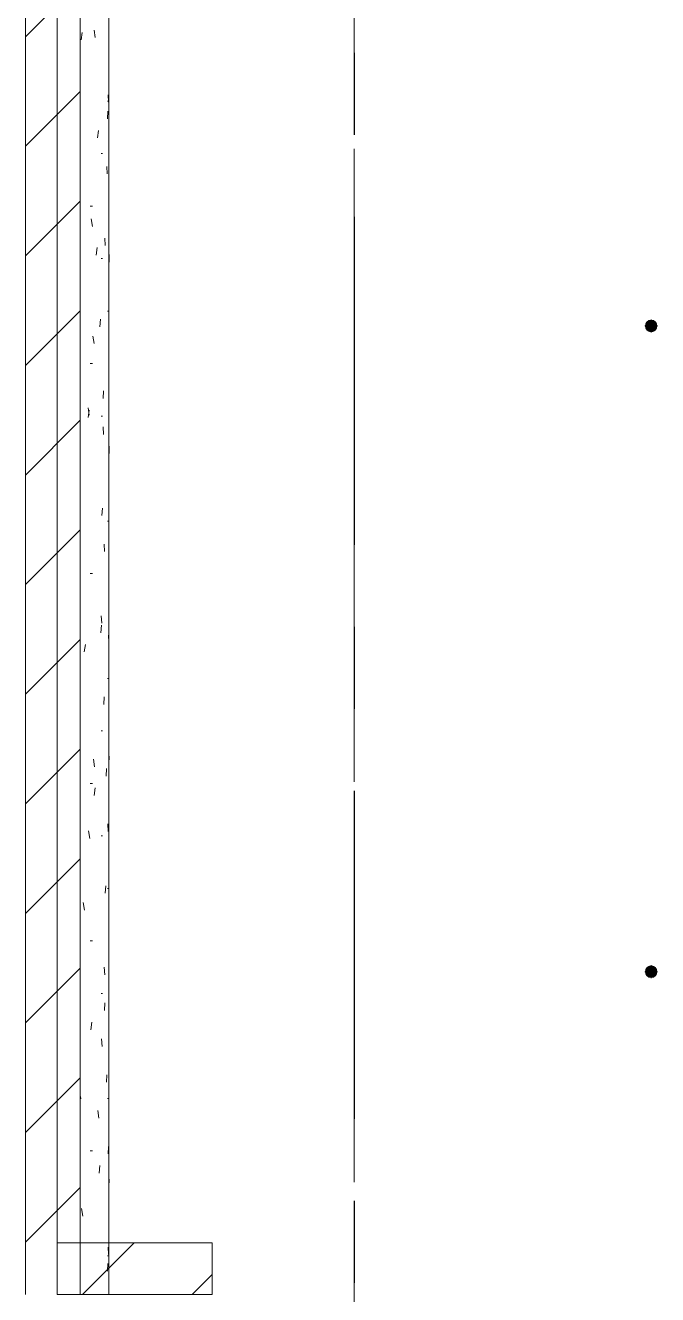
# Model space of a CAD drawing. Header units: millimetres. Extents: x -4000 to 187956, y -58990 to 162485.
# Drawn here: x 59227 to 61675, y 101450 to 106364 of the extents above; entities that cross this region are included whole.
import ezdxf

# ---------------------------------------------------------------- set-up
doc = ezdxf.new("R2010")
doc.units = ezdxf.units.MM
for name, pattern in [('Dash 1_16_', [317.5, 158.75, -158.75]), ('Grid Line', [2222.5, 1270, -317.5, 317.5, -317.5]), ('Grid Line 12_5mm', [2150, 1250, -300, 300, -300])]:
    doc.linetypes.add(name, pattern=pattern)
for name, color, linetype, lineweight in [('A-WALL', 113, 'Continuous', 13), ('A-WALL-PATT', 111, 'Continuous', 13), ('F-SPRN', 3, 'Continuous', 9), ('P-PIPE', 3, 'Continuous', 9), ('P-PIPE-CNTR', 3, 'Continuous', 9), ('S-GRID', 1, 'Continuous', 30)]:
    doc.layers.add(name, color=color, linetype=linetype, lineweight=lineweight)
pattern_1 = [(45, (0, 0), (-212.132, 212.132), [])]

# ---------------------------------------------------------------- blocks, each defined once
blk = doc.blocks.new('FP_932-FFS - TANG 1')
at = {"layer": 'A-WALL', "color": 50, "lineweight": 15}
blk.add_line((59549.9, 101650.1), (59549.9, 111250), dxfattribs=at)
at = {"layer": 'A-WALL', "color": 53, "lineweight": 15}
blk.add_line((59549.9, 101450.1), (59549.9, 101650), dxfattribs=at)
at = {"layer": 'A-WALL-PATT', "color": 8, "lineweight": 9}
for p, q in [((59442.1, 106307.3), (59447.2, 106336.3)), ((59493.1, 106345.7), (59496.9, 106316.7)), ((59547.4, 106095.4), (59548.3, 106066.4)), ((59547.2, 106070.4), (59545, 106070.4)), ((59544.7, 106002.5), (59545.9, 106031.5)), ((59506.2, 105928.1), (59509.5, 105957.2)), ((59525.9, 105867.2), (59520.6, 105867.2)), ((59541.9, 105817.8), (59543.3, 105788.8)), ((59486.1, 105664), (59477.7, 105664)), ((59481.9, 105614.6), (59486, 105585.6)), ((59500.6, 105474.6), (59504.1, 105503.6)), ((59533.8, 105540.2), (59535.8, 105511.2)), ((59525.9, 105460.8), (59520.6, 105460.8)), ((59551, 105447.4), (59551.1, 105476.4)), ((59547.2, 105257.6), (59545, 105257.6)), ((59515.2, 105197), (59518.1, 105226)), ((59488.5, 105161.1), (59492.4, 105132)), ((59486.1, 105054.4), (59477.7, 105054.4)), ((59527.3, 104919.4), (59529.7, 104948.5)), ((59469.5, 104845.1), (59473.9, 104874.1)), ((59469.6, 104883.5), (59474.1, 104854.4)), ((59525.9, 104851.2), (59520.6, 104851.2)), ((59527.4, 104809.1), (59529.8, 104780.1)), ((59550.6, 104734.7), (59550.9, 104705.7)), ((59549.8, 104540.3), (59550.3, 104569.3)), ((59523.2, 104465.9), (59525.8, 104494.9)), ((59547.2, 104444.8), (59545, 104444.8)), ((59531.2, 104355.6), (59533.4, 104326.5)), ((59486.1, 104241.6), (59477.7, 104241.6)), ((59520, 104078), (59522.8, 104048.9)), ((59518.7, 104012.3), (59521.5, 104041.4)), ((59549.1, 104003.6), (59549.8, 103974.6)), ((59454.1, 103938), (59459, 103967)), ((59547.2, 103835.2), (59545, 103835.2)), ((59530.2, 103734.8), (59532.4, 103763.8)), ((59525.9, 103632), (59520.6, 103632)), ((59550.1, 103550), (59550.5, 103521)), ((59490.2, 103522.8), (59494, 103493.8)), ((59539.1, 103457.2), (59540.8, 103486.2)), ((59486.1, 103428.8), (59477.7, 103428.8)), ((59493, 103382.8), (59496.7, 103411.8)), ((59471.6, 103245.2), (59476, 103216.2)), ((59546.6, 103272.5), (59547.6, 103243.4)), ((59525.9, 103225.6), (59520.6, 103225.6)), ((59536.1, 103003.6), (59538, 103032.7)), ((59547.2, 103022.4), (59545, 103022.4)), ((59450.6, 102967.7), (59455.5, 102938.6)), ((59486.1, 102819.2), (59477.7, 102819.2)), ((59532.2, 102717.3), (59534.3, 102688.3)), ((59525.9, 102616), (59520.6, 102616)), ((59532.8, 102550.1), (59534.9, 102579.1)), ((59479.9, 102475.7), (59484, 102504.7)), ((59521.2, 102439.7), (59523.9, 102410.7)), ((59541.1, 102272.5), (59542.6, 102301.5)), ((59439.6, 102216.8), (59441.3, 102207.5)), ((59547.2, 102209.6), (59545, 102209.6)), ((59507.8, 102162.2), (59511, 102133.1)), ((59546.9, 101994.9), (59547.9, 102024)), ((59486.1, 102006.4), (59477.7, 102006.4)), ((59512.5, 101920.5), (59515.6, 101949.6)), ((59550.3, 101911.8), (59550.7, 101882.8)), ((59444.5, 101783), (59449.6, 101754))]:
    blk.add_line(p, q, dxfattribs=at)
at = {"layer": 'A-WALL-PATT', "color": 254, "lineweight": 9}
for p, q in [((59547.1, 101634.2), (59548, 101605.2)), ((59547.2, 101600), (59545, 101600)), ((59545.1, 101541.4), (59546.3, 101570.4))]:
    blk.add_line(p, q, dxfattribs=at)
blk = doc.blocks.new('Walls 1 - Walls 1-594429-FFS - TANG 1')
at = {"layer": 'A-WALL-PATT', "lineweight": 9}
h = blk.add_hatch(dxfattribs=at)
h.set_pattern_fill('FP_12', color=250, style=0, pattern_type=2)
h.set_pattern_definition(pattern_1)
h.paths.add_polyline_path([(59226.7, 101450), (59438.5, 101450), (59438.5, 111450), (59226.7, 111450), (59226.7, 103539.2)])
at = {"layer": 'A-WALL', "color": 50, "lineweight": 15}
for p, q in [((59226.7, 111450), (59226.7, 101450)), ((59438.5, 101450), (59438.5, 111450)), ((59549.9, 101650.1), (59549.9, 111250))]:
    blk.add_line(p, q, dxfattribs=at)
at = {"layer": 'A-WALL', "color": 35, "lineweight": 15}
blk.add_line((59349.9, 101650), (59349.9, 111250), dxfattribs=at)
at = {"layer": 'A-WALL', "color": 53, "lineweight": 15}
for p, q in [((59349.9, 101450), (59349.9, 101650)), ((59549.9, 101450.1), (59549.9, 101650))]:
    blk.add_line(p, q, dxfattribs=at)
at = {"layer": 'A-WALL', "color": 50, "lineweight": 15}
blk.add_blockref('FP_932-FFS - TANG 1', (0, 0), dxfattribs=at)
blk = doc.blocks.new('CMF2_NHAXUONG_A_rvt-1-FFS - TANG 1')
at = {"layer": 'A-WALL-PATT', "lineweight": 9}
h = blk.add_hatch(dxfattribs=at)
h.set_pattern_fill('FP_12', color=250, style=0, pattern_type=2)
h.set_pattern_definition(pattern_1)
h.paths.add_polyline_path([(59349.8, 101450), (59949.8, 101450), (59949.8, 101650), (59349.8, 101650)])
h = blk.add_hatch(dxfattribs=at)
h.set_pattern_fill('FP_12', color=250, style=0, pattern_type=2)
h.set_pattern_definition(pattern_1)
h.paths.add_polyline_path([(59950, 101450.1), (59950, 101650.1), (59438.5, 101650.1), (59438.5, 101450.1), (59511.1, 101450.1)])
at = {"layer": 'A-WALL', "color": 53, "lineweight": 15}
for p, q in [((59349.8, 111250), (59349.8, 101650)), ((59549.8, 101650.1), (59549.8, 111250)), ((59349.8, 101650), (59438.5, 101650)), ((59549.9, 101650), (59549.9, 101450.1)), ((59478.4, 101450.1), (59438.5, 101450.1)), ((59531.9, 101450.1), (59478.4, 101450.1)), ((59549.9, 101450.1), (59531.9, 101450.1)), ((59549.9, 101450.1), (59949.8, 101450.1))]:
    blk.add_line(p, q, dxfattribs=at)
at = {"layer": 'A-WALL', "color": 35, "lineweight": 15}
for p, q in [((59349.8, 101650), (59349.8, 111250)), ((59549.8, 111250), (59549.8, 101650.1)), ((59438.5, 101650.1), (59549.9, 101650.1)), ((59950, 101650.1), (59549.9, 101650.1)), ((59950, 101450.1), (59950, 101650.1))]:
    blk.add_line(p, q, dxfattribs=at)
at = {"layer": 'A-WALL', "color": 50, "lineweight": 15}
for p, q in [((59949.8, 101650), (59349.8, 101650)), ((59349.8, 101650), (59349.8, 101450)), ((59950, 101650.1), (59438.5, 101650.1)), ((59438.5, 101650.1), (59438.5, 101450.1)), ((59949.8, 101450), (59949.8, 101650)), ((59950, 101450.1), (59950, 101650.1)), ((59349.8, 101450), (59949.8, 101450)), ((59438.5, 101450.1), (59950, 101450.1))]:
    blk.add_line(p, q, dxfattribs=at)
at = {"layer": 'A-WALL', "color": 71, "lineweight": 15}
for p, q in [((59439.3, 101650), (59478.4, 101650)), ((59479, 101650), (59509.6, 101650)), ((59511.1, 101650), (59531.9, 101650)), ((59532.2, 101650), (59545.4, 101650)), ((59545.5, 101650), (59549.8, 101650))]:
    blk.add_line(p, q, dxfattribs=at)
at = {"layer": 'S-GRID', "linetype": 'Grid Line 12_5mm', "lineweight": 9}
blk.add_line((60500, 161185.2), (60500, -16487.4), dxfattribs=at)
at = {"layer": 'A-WALL', "color": 250, "lineweight": 9}
blk.add_blockref('Walls 1 - Walls 1-594429-FFS - TANG 1', (0, 0), dxfattribs=at)
blk = doc.blocks.new('Sprinkler_Up - DN20-V665-FFS - TANG 1')
at = {"layer": 'F-SPRN', "transparency": 33554534}
for points in [[(-13.5, 0), (-3.9, 0.7), (-1.7, 2.9), (-1.2, 3.5), (-0.6, 4), (0.6, 4), (1.2, 3.5), (1.7, 2.9), (4.6, 0), (22.2, 0), (18, 13.1), (6.9, 21.2), (-6.9, 21.2), (-18, 13.1), (-22.2, 0)], [(0, -21.2), (6.9, -21.2), (18, -13.1), (22.2, 0), (3.9, -0.7), (1.7, -2.9), (1.2, -3.5), (0.6, -4), (-0.6, -4), (-1.2, -3.5), (-1.7, -2.9), (-4.6, 0), (-22.2, 0), (-18, -13.1), (-6.9, -21.2)], [(0, -16.7), (4.3, -16.1), (11.8, -11.8), (16.1, -4.3), (16.1, 4.3), (11.8, 11.8), (8.3, 14.4), (0, 16.7), (-4.3, 16.1), (-11.8, 11.8), (-16.1, 4.3), (-16.1, -4.3), (-11.8, -11.8), (-8.3, -14.4)], [(0, -15.6), (7.8, -13.5), (13.5, -7.8), (15.1, -4), (15.1, 4), (13.5, 7.8), (7.8, 13.5), (0, 15.6), (-7.8, 13.5), (-11, 11), (-15.1, 4), (-15.1, -4), (-11, -11), (-7.8, -13.5)], [(-10.9, -5.5), (-10.9, 5.4), (-14.5, 5.4), (-14.5, -5.5)], [(-7.7, -5.5), (-7.7, 5.4), (-10.9, 5.4), (-10.9, -5.5)], [(0, -5.5), (0, 5.4), (-7.7, 5.4), (-7.7, -5.5)], [(0, 0), (5.7, 0), (2.9, 4.9), (-2.9, 4.9), (-5.7, 0)], [(-2.9, -4.9), (2.9, -4.9), (5.7, 0), (-5.7, 0)], [(0, 0), (4.6, 0), (0, 4.6), (-4.6, 0)], [(0, -4.6), (4.6, 0), (-4.6, 0)], [(0, -2.6), (1.3, 0), (-1.8, 0)], [(-1.3, 0), (1.8, 0), (0, 2.6)], [(7.7, -5.5), (7.7, 5.4), (0, 5.4), (0, -5.5)], [(10.9, -5.5), (10.9, 5.4), (7.7, 5.4), (7.7, -5.5)], [(14.5, -5.5), (14.5, 5.4), (10.9, 5.4), (10.9, -5.5)]]:
    blk.add_hatch(color=1, dxfattribs=at).paths.add_polyline_path(points)
at = {"layer": 'F-SPRN', "color": 1}
for p, q in [((-11.5, 5.4), (-14.5, 5.4)), ((-14.5, 5.4), (-11.3, 5.4)), ((-14.5, 5.4), (-14.5, 3.7)), ((-14.5, 3.3), (-14.5, 0)), ((-11.5, 5.4), (-11.5, 4)), ((-10.9, 1.9), (-10.9, 3.6)), ((-10.8, 5.4), (-8, 5.4)), ((-8.1, 5.4), (-10.8, 5.4)), ((-8.1, 5.4), (-8.1, 2.8)), ((-8.1, 2.5), (-8.1, 0.7)), ((-7.7, 4.8), (-7.7, 2.7)), ((-7.7, 4.8), (-7.7, 2.7)), ((-7.7, 2.1), (-7.7, 0.5)), ((-7.7, 2.1), (-7.7, 0.5)), ((-6.7, 5.4), (-4.7, 5.4)), ((-5.8, 3.8), (-5.8, 2.2)), ((-2.1, 0), (-2.1, 0)), ((-2.1, 0), (-2.1, -0.1)), ((0, 2.1), (-0.1, 2.1)), ((2.1, 0), (2.1, 0.1)), ((2.1, 0), (2.1, 0)), ((4.7, 5.4), (6.5, 5.4)), ((7.7, 5.4), (10.8, 5.4)), ((7.7, 5.2), (7.7, 2.7)), ((7.7, 5.2), (7.7, 2.7)), ((7.7, 2.3), (7.7, 0.5)), ((7.7, 2.3), (7.7, 0.5)), ((10.8, 5.4), (8.1, 5.4)), ((8.1, 5.4), (8.1, 2.8)), ((8.1, 2.5), (8.1, 0.4)), ((10.9, 5.4), (14.5, 5.4)), ((10.9, 3.6), (10.9, 0.2)), ((14.5, 5.4), (11.5, 5.4)), ((11.5, 5.4), (11.5, 4)), ((11.5, 3), (11.5, 0.2)), ((14.5, 5.4), (14.5, -5.5)), ((-14.5, -1.3), (-14.5, -3.7)), ((-11.1, -5.5), (-14.5, -5.5)), ((-14.5, -5.5), (-11.5, -5.5)), ((-10.9, -2.6), (-10.9, -1.3)), ((-10.8, -5.5), (-8.1, -5.5)), ((-7.8, -5.5), (-10.8, -5.5)), ((-8.1, -4.2), (-8.1, -5.5)), ((-7.7, -2.7), (-7.7, -4)), ((-7.7, -2.7), (-7.7, -4)), ((-7, -5.5), (-5.8, -5.5)), ((-4.8, -5.5), (-7, -5.5)), ((-5.8, -2.3), (-5.8, -3.8)), ((-2.1, -0.3), (-2, -0.4)), ((-2, -0.4), (-2, -0.5)), ((-2, -0.5), (-2, -0.6)), ((-2, -0.6), (-2, -0.7)), ((-2, -0.7), (-1.9, -0.7)), ((-1.9, -0.7), (-1.9, -0.8)), ((-1.9, -0.8), (-1.9, -0.9)), ((-1.9, -0.9), (-1.8, -1)), ((-1.8, -1), (-1.8, -1.1)), ((-1.8, -1), (-1.8, -1)), ((-1.8, -1.1), (-1.7, -1.2)), ((-1.7, -1.2), (-1.6, -1.3)), ((-1.7, -1.2), (-1.7, -1.2)), ((-1.6, -1.3), (-1.6, -1.4)), ((-1.6, -1.4), (-1.5, -1.4)), ((-1.5, -1.4), (-1.4, -1.5)), ((-1.4, -1.5), (-1.3, -1.6)), ((-1.4, -1.5), (-1.4, -1.5)), ((-1.3, -1.6), (-1.3, -1.7)), ((-1.3, -1.7), (-1.2, -1.7)), ((-1.2, -1.7), (-1.1, -1.7)), ((-1.1, -1.7), (-1.1, -1.8)), ((-1.1, -1.8), (-1, -1.8)), ((-1, -1.8), (-0.9, -1.9)), ((-0.9, -1.9), (-0.8, -1.9)), ((-0.8, -1.9), (-0.7, -2)), ((-0.8, -1.9), (-0.8, -1.9)), ((-0.7, -2), (-0.6, -2)), ((-0.6, -2), (-0.5, -2)), ((-0.5, -2), (-0.4, -2)), ((-0.4, -2), (-0.3, -2.1)), ((-0.4, -2), (-0.4, -2)), ((-0.3, -2.1), (-0.2, -2.1)), ((-0.2, -2.1), (-0.1, -2.1)), ((-0.1, -2.1), (0, -2.1)), ((0, -2.1), (0.1, -2.1)), ((0.1, -2.1), (0.2, -2.1)), ((0.1, -2.1), (0.1, -2.1)), ((0.2, -2.1), (0.3, -2.1)), ((0.3, -2.1), (0.4, -2)), ((0.4, -2), (0.5, -2)), ((0.5, -2), (0.6, -2)), ((0.6, -2), (0.7, -2)), ((0.6, -2), (0.6, -2)), ((0.7, -2), (0.8, -1.9)), ((0.8, -1.9), (0.9, -1.9)), ((0.9, -1.9), (1, -1.8)), ((0.9, -1.9), (0.9, -1.9)), ((1, -1.8), (1.1, -1.8)), ((1.1, -1.8), (1.2, -1.7)), ((1.2, -1.7), (1.3, -1.6)), ((1.2, -1.7), (1.2, -1.7)), ((1.3, -1.6), (1.4, -1.6)), ((1.4, -1.5), (1.5, -1.5)), ((1.4, -1.6), (1.4, -1.5)), ((1.5, -1.4), (1.6, -1.3)), ((1.5, -1.5), (1.5, -1.4)), ((1.6, -1.3), (1.7, -1.2)), ((1.6, -1.3), (1.6, -1.3)), ((1.7, -1.1), (1.8, -1.1)), ((1.7, -1.2), (1.7, -1.1)), ((1.8, -1), (1.9, -0.9)), ((1.8, -1.1), (1.8, -1)), ((1.9, -0.8), (2, -0.7)), ((1.9, -0.8), (1.9, -0.8)), ((1.9, -0.9), (1.9, -0.8)), ((2, -0.4), (2.1, -0.3)), ((2, -0.5), (2, -0.4)), ((2, -0.5), (2, -0.5)), ((2, -0.6), (2, -0.5)), ((2, -0.7), (2, -0.6)), ((2.1, -0.1), (2.1, 0)), ((2.1, -0.2), (2.1, -0.1)), ((2.1, -0.3), (2.1, -0.2)), ((7, -5.5), (4.8, -5.5)), ((5.8, -2.2), (5.8, -3.8)), ((5.8, -5.5), (7, -5.5)), ((7.7, -0.5), (7.7, -2.3)), ((7.7, -0.5), (7.7, -2.3)), ((7.7, -2.7), (7.7, -5.4)), ((7.7, -2.7), (7.7, -5.4)), ((10.8, -5.5), (7.7, -5.5)), ((8.1, -0.4), (8.1, -2.5)), ((8.1, -2.8), (8.1, -5.5)), ((8.1, -5.5), (10.8, -5.5)), ((10.9, -0.2), (10.9, -3.6)), ((14.5, -5.5), (10.9, -5.5)), ((11.5, -0.2), (11.5, -3)), ((11.5, -4), (11.5, -5.5)), ((11.5, -5.5), (14.5, -5.5))]:
    blk.add_line(p, q, dxfattribs=at)
at = {"layer": 'F-SPRN', "color": 1, "flags": 128}
for points in [[(-1.9, 0.9), (-1.9, 0.8), (-1.9, 0.8), (-2, 0.7), (-2, 0.6), (-2, 0.5), (-2, 0.5), (-2, 0.4), (-2.1, 0.3), (-2.1, 0.2)], [(-2.1, 0.2), (-2.1, 0.1), (-2.1, 0)], [(-1.2, 1.7), (-1.2, 1.7), (-1.3, 1.6), (-1.4, 1.6), (-1.4, 1.5), (-1.5, 1.5), (-1.5, 1.4), (-1.6, 1.3), (-1.6, 1.3), (-1.7, 1.2), (-1.7, 1.1), (-1.8, 1.1), (-1.8, 1), (-1.9, 0.9)], [(-0.6, 2), (-0.7, 2), (-0.8, 1.9), (-0.9, 1.9), (-0.9, 1.9), (-1, 1.8), (-1.1, 1.8), (-1.2, 1.7)], [(-0.5, 2), (-0.6, 2), (-0.6, 2)], [(-0.2, 2.1), (-0.3, 2.1), (-0.4, 2), (-0.5, 2)], [(-0.1, 2.1), (-0.1, 2.1), (-0.2, 2.1)], [(2.1, 0.1), (2.1, 0.2), (2.1, 0.2), (2.1, 0.3), (2, 0.4), (2, 0.5), (2, 0.6), (2, 0.7), (1.9, 0.7), (1.9, 0.8), (1.9, 0.9), (1.8, 1), (1.8, 1), (1.8, 1.1), (1.7, 1.2), (1.7, 1.2), (1.6, 1.3), (1.6, 1.4), (1.5, 1.4), (1.4, 1.5), (1.4, 1.5), (1.3, 1.6), (1.3, 1.7), (1.2, 1.7), (1.1, 1.7), (1.1, 1.8), (1, 1.8), (0.9, 1.9), (0.8, 1.9), (0.8, 1.9), (0.7, 2), (0.6, 2), (0.5, 2), (0.4, 2), (0.4, 2), (0.3, 2.1), (0.2, 2.1), (0.1, 2.1), (0, 2.1)], [(-2.1, -0.1), (-2.1, -0.2), (-2.1, -0.2), (-2.1, -0.3)]]:
    blk.add_lwpolyline(points, dxfattribs=at)
at = {"layer": 'F-SPRN', "color": 1}
for radius, start, end in [(22.2, 360, 180), (21.9, 165.6773, 179.2615), (21.9, 144.7698, 164.8151), (21.9, 126.6942, 143.2701), (16.7, 167.6802, 180), (16.7, 167.6802, 180), (16.7, 155.3879, 164.9693), (16.7, 155.3879, 164.9693), (15.6, 166.4265, 180), (15.6, 166.4265, 180), (15.6, 150.9409, 165), (15.6, 159.6139, 165), (16.7, 136.7213, 149.931), (16.7, 136.7213, 149.931), (15.6, 150.9409, 156.3845), (15.6, 138.4214, 150), (15.6, 138.4214, 150), (21.9, 108.2621, 125.7507), (16.7, 121.4181, 130.5751), (16.7, 121.4181, 130.5751), (15.6, 120.5262, 133.2078), (15.6, 120.5262, 133.2078), (16.7, 106.5995, 120), (16.7, 106.5995, 120), (15.6, 114.4363, 119.9813), (15.6, 114.4363, 119.9813), (21.9, 99.348, 107.901), (4.63, 155.7832, 180), (4.63, 155.7832, 180), (16.7, 96.4143, 105), (16.7, 96.4143, 105), (4.63, 109.0192, 138.2703), (4.63, 109.0192, 138.2703), (21.9, 90.145, 98.8503), (15.6, 95.5762, 100.6843), (15.6, 95.5762, 100.6843), (2.56, 109.0192, 168.8278), (2.56, 109.0192, 168.8278), (2.04, 109.0192, 180), (16.7, 83.0684, 90), (16.7, 83.0684, 90), (4.63, 17.9592, 90), (4.63, 17.9592, 90), (3.81, 57.0577, 90), (2.56, 14.5599, 90), (2.56, 14.5599, 90), (2.04, 10.4703, 90), (21.9, 72.5583, 89.4624), (15.6, 75.573, 80.5892), (15.6, 75.573, 80.5892), (3.81, 16.1605, 43.8358), (15.6, 67.5614, 74.5481), (15.6, 67.5614, 74.5481), (16.7, 60, 75), (16.7, 60, 75), (15.6, 60.0187, 65.5637), (15.6, 60.0187, 65.5637), (21.9, 54.2493, 71.7379), (15.6, 46.7922, 60), (15.6, 46.7922, 60), (16.7, 49.4249, 58.5819), (16.7, 49.4249, 58.5819), (15.6, 30, 41.5786), (15.6, 30, 41.5786), (16.7, 30, 43.2787), (16.7, 30, 43.2787), (21.9, 36.7299, 53.3058), (15.6, 23.6155, 29.5646), (15.6, 15, 29.5646), (15.6, 15, 20.3861), (16.7, 15, 24.6121), (16.7, 15, 24.6121), (15.6, 360, 13.6618), (15.6, 0, 13.6618), (16.7, 360, 12.3198), (16.7, 0, 12.3198), (21.9, 15.1849, 35.2302), (21.9, 0.7385, 14.3227), (22.2, 180, 360), (21.9, 180.7385, 194.3227), (21.9, 195.1849, 215.2302), (21.9, 216.7299, 233.3058), (16.7, 180, 192.3198), (16.7, 180, 192.3198), (16.7, 195.0307, 204.6121), (16.7, 195.0307, 204.6121), (15.6, 181.9082, 193.6618), (15.6, 181.9082, 193.6618), (15.6, 197.3339, 209.5646), (15.6, 197.3339, 209.5646), (16.7, 210.069, 223.2787), (16.7, 210.069, 223.2787), (15.6, 212.5472, 221.5786), (15.6, 212.5472, 221.5786), (21.9, 234.2493, 251.7379), (16.7, 229.4249, 238.5819), (16.7, 229.4249, 238.5819), (15.6, 233.795, 240), (15.6, 233.795, 240), (16.7, 240, 255), (16.7, 240, 255), (15.6, 240.0187, 254.5481), (15.6, 240.0187, 254.5481), (21.9, 252.5583, 269.4624), (4.63, 197.9592, 0), (4.63, 197.9592, 360), (15.6, 255, 267.64), (15.6, 255, 267.64), (3.81, 196.1605, 270), (2.56, 191.1677, 270), (2.56, 191.1677, 270), (2.04, 190.4703, 270), (16.7, 263.0684, 270), (16.7, 263.0684, 270), (3.81, 270, 360), (2.04, 270, 0), (2.56, 270, 0), (2.56, 270, 360), (21.9, 270.145, 278.8503), (15.6, 275.5762, 280.6843), (15.6, 275.5762, 280.6843), (16.7, 276.4143, 285), (16.7, 276.4143, 285), (21.9, 279.348, 287.901), (16.7, 286.5995, 300), (16.7, 286.5995, 300), (15.6, 294.4363, 299.9813), (15.6, 294.4363, 299.9813), (21.9, 288.2621, 305.7507), (15.6, 300, 313.2078), (15.6, 300, 313.2078), (16.7, 301.4181, 310.5751), (16.7, 301.4181, 310.5751), (15.6, 318.4214, 330), (15.6, 318.4214, 330), (16.7, 316.7213, 330), (16.7, 316.7213, 330), (21.9, 306.6942, 323.2701), (15.6, 330.4354, 345), (15.6, 330.4354, 336.3845), (15.6, 339.6139, 345), (15.6, 346.3382, 360), (15.6, 346.3382, 360), (16.7, 335.3879, 345), (16.7, 335.3879, 345), (16.7, 347.6802, 360), (16.7, 347.6802, 360), (21.9, 324.7698, 344.8151), (21.9, 345.6773, 359.2615)]:
    blk.add_arc((0, 0), radius, start, end, dxfattribs=at)
blk = doc.blocks.new('Sprinkler_Up - DN20-V666-FFS - TANG 1')
at = {"layer": 'F-SPRN', "transparency": 33554534}
for points in [[(-13.5, 0), (-3.9, 0.7), (-1.7, 2.9), (-1.2, 3.5), (-0.6, 4), (0.6, 4), (1.2, 3.5), (1.7, 2.9), (4.6, 0), (22.2, 0), (18, 13.1), (6.9, 21.2), (-6.9, 21.2), (-18, 13.1), (-22.2, 0)], [(0, -21.2), (6.9, -21.2), (18, -13.1), (22.2, 0), (3.9, -0.7), (1.7, -2.9), (1.2, -3.5), (0.6, -4), (-0.6, -4), (-1.2, -3.5), (-1.7, -2.9), (-4.6, 0), (-22.2, 0), (-18, -13.1), (-6.9, -21.2)], [(0, -16.7), (4.3, -16.1), (11.8, -11.8), (16.1, -4.3), (16.1, 4.3), (11.8, 11.8), (8.3, 14.4), (0, 16.7), (-4.3, 16.1), (-11.8, 11.8), (-16.1, 4.3), (-16.1, -4.3), (-11.8, -11.8), (-8.3, -14.4)], [(0, -15.6), (7.8, -13.5), (13.5, -7.8), (15.1, -4), (15.1, 4), (13.5, 7.8), (7.8, 13.5), (0, 15.6), (-7.8, 13.5), (-11, 11), (-15.1, 4), (-15.1, -4), (-11, -11), (-7.8, -13.5)], [(-10.9, -5.5), (-10.9, 5.4), (-14.5, 5.4), (-14.5, -5.5)], [(-7.7, -5.5), (-7.7, 5.4), (-10.9, 5.4), (-10.9, -5.5)], [(0, -5.5), (0, 5.4), (-7.7, 5.4), (-7.7, -5.5)], [(0, 0), (5.7, 0), (2.9, 4.9), (-2.9, 4.9), (-5.7, 0)], [(-2.9, -4.9), (2.9, -4.9), (5.7, 0), (-5.7, 0)], [(0, 0), (4.6, 0), (0, 4.6), (-4.6, 0)], [(0, -4.6), (4.6, 0), (-4.6, 0)], [(0, -2.6), (1.3, 0), (-1.8, 0)], [(-1.3, 0), (1.8, 0), (0, 2.6)], [(7.7, -5.5), (7.7, 5.4), (0, 5.4), (0, -5.5)], [(10.9, -5.5), (10.9, 5.4), (7.7, 5.4), (7.7, -5.5)], [(14.5, -5.5), (14.5, 5.4), (10.9, 5.4), (10.9, -5.5)]]:
    blk.add_hatch(color=1, dxfattribs=at).paths.add_polyline_path(points)
at = {"layer": 'F-SPRN', "color": 1}
for p, q in [((-11.5, 5.4), (-14.5, 5.4)), ((-14.5, 5.4), (-11.3, 5.4)), ((-14.5, 5.4), (-14.5, 3.7)), ((-14.5, 3.3), (-14.5, 0)), ((-11.5, 5.4), (-11.5, 4)), ((-10.9, 1.9), (-10.9, 3.6)), ((-10.8, 5.4), (-8, 5.4)), ((-8.1, 5.4), (-10.8, 5.4)), ((-8.1, 5.4), (-8.1, 2.8)), ((-8.1, 2.5), (-8.1, 0.7)), ((-7.7, 4.8), (-7.7, 2.7)), ((-7.7, 4.8), (-7.7, 2.7)), ((-7.7, 2.1), (-7.7, 0.5)), ((-7.7, 2.1), (-7.7, 0.5)), ((-6.7, 5.4), (-4.7, 5.4)), ((-5.8, 3.8), (-5.8, 2.2)), ((-2.1, 0), (-2.1, 0)), ((-2.1, 0), (-2.1, -0.1)), ((-0.5, 2), (-0.6, 2)), ((-0.6, 2), (-0.6, 2)), ((0, 2.1), (-0.1, 2.1)), ((0.1, 2.1), (0, 2.1)), ((0.6, 2), (0.5, 2)), ((2.1, 0), (2.1, 0.1)), ((2.1, 0), (2.1, 0)), ((4.7, 5.4), (6.5, 5.4)), ((7.7, 5.4), (10.8, 5.4)), ((7.7, 5.2), (7.7, 2.7)), ((7.7, 5.2), (7.7, 2.7)), ((7.7, 2.3), (7.7, 0.5)), ((7.7, 2.3), (7.7, 0.5)), ((10.8, 5.4), (8.1, 5.4)), ((8.1, 5.4), (8.1, 2.8)), ((8.1, 2.5), (8.1, 0.4)), ((10.9, 5.4), (14.5, 5.4)), ((10.9, 3.6), (10.9, 0.2)), ((14.5, 5.4), (11.5, 5.4)), ((11.5, 5.4), (11.5, 4)), ((11.5, 3), (11.5, 0.2)), ((14.5, 5.4), (14.5, -5.5)), ((-14.5, -1.3), (-14.5, -3.7)), ((-11.1, -5.5), (-14.5, -5.5)), ((-14.5, -5.5), (-11.5, -5.5)), ((-10.9, -2.6), (-10.9, -1.3)), ((-10.8, -5.5), (-8.1, -5.5)), ((-7.8, -5.5), (-10.8, -5.5)), ((-8.1, -4.2), (-8.1, -5.5)), ((-7.7, -2.7), (-7.7, -4)), ((-7.7, -2.7), (-7.7, -4)), ((-7, -5.5), (-5.8, -5.5)), ((-4.8, -5.5), (-7, -5.5)), ((-5.8, -2.3), (-5.8, -3.8)), ((-2.1, -0.3), (-2, -0.4)), ((-2, -0.4), (-2, -0.5)), ((-2, -0.5), (-2, -0.6)), ((-2, -0.6), (-2, -0.7)), ((-2, -0.7), (-1.9, -0.7)), ((-1.9, -0.7), (-1.9, -0.8)), ((-1.9, -0.8), (-1.9, -0.9)), ((-1.9, -0.9), (-1.8, -1)), ((-1.8, -1), (-1.8, -1.1)), ((-1.8, -1), (-1.8, -1)), ((-1.8, -1.1), (-1.7, -1.2)), ((-1.7, -1.2), (-1.6, -1.3)), ((-1.7, -1.2), (-1.7, -1.2)), ((-1.6, -1.3), (-1.6, -1.4)), ((-1.6, -1.4), (-1.5, -1.4)), ((-1.5, -1.4), (-1.4, -1.5)), ((-1.4, -1.5), (-1.3, -1.6)), ((-1.4, -1.5), (-1.4, -1.5)), ((-1.3, -1.6), (-1.3, -1.7)), ((-1.3, -1.7), (-1.2, -1.7)), ((-1.2, -1.7), (-1.1, -1.7)), ((-1.1, -1.7), (-1.1, -1.8)), ((-1.1, -1.8), (-1, -1.8)), ((-1, -1.8), (-0.9, -1.9)), ((-0.9, -1.9), (-0.8, -1.9)), ((-0.8, -1.9), (-0.7, -2)), ((-0.8, -1.9), (-0.8, -1.9)), ((-0.7, -2), (-0.6, -2)), ((-0.6, -2), (-0.5, -2)), ((-0.5, -2), (-0.4, -2)), ((-0.4, -2), (-0.3, -2.1)), ((-0.4, -2), (-0.4, -2)), ((-0.3, -2.1), (-0.2, -2.1)), ((-0.2, -2.1), (-0.1, -2.1)), ((-0.1, -2.1), (0, -2.1)), ((0, -2.1), (0.1, -2.1)), ((0.1, -2.1), (0.2, -2.1)), ((0.1, -2.1), (0.1, -2.1)), ((0.2, -2.1), (0.3, -2.1)), ((0.3, -2.1), (0.4, -2)), ((0.4, -2), (0.5, -2)), ((0.5, -2), (0.6, -2)), ((0.6, -2), (0.7, -2)), ((0.6, -2), (0.6, -2)), ((0.7, -2), (0.8, -1.9)), ((0.8, -1.9), (0.9, -1.9)), ((0.9, -1.9), (1, -1.8)), ((0.9, -1.9), (0.9, -1.9)), ((1, -1.8), (1.1, -1.8)), ((1.1, -1.8), (1.2, -1.7)), ((1.2, -1.7), (1.3, -1.6)), ((1.2, -1.7), (1.2, -1.7)), ((1.3, -1.6), (1.4, -1.6)), ((1.4, -1.5), (1.5, -1.5)), ((1.4, -1.6), (1.4, -1.5)), ((1.5, -1.4), (1.6, -1.3)), ((1.5, -1.5), (1.5, -1.4)), ((1.6, -1.3), (1.7, -1.2)), ((1.6, -1.3), (1.6, -1.3)), ((1.7, -1.1), (1.8, -1.1)), ((1.7, -1.2), (1.7, -1.1)), ((1.8, -1), (1.9, -0.9)), ((1.8, -1.1), (1.8, -1)), ((1.9, -0.8), (2, -0.7)), ((1.9, -0.8), (1.9, -0.8)), ((1.9, -0.9), (1.9, -0.8)), ((2, -0.4), (2.1, -0.3)), ((2, -0.5), (2, -0.4)), ((2, -0.5), (2, -0.5)), ((2, -0.6), (2, -0.5)), ((2, -0.7), (2, -0.6)), ((2.1, -0.1), (2.1, 0)), ((2.1, -0.2), (2.1, -0.1)), ((2.1, -0.3), (2.1, -0.2)), ((7, -5.5), (4.8, -5.5)), ((5.8, -2.2), (5.8, -3.8)), ((5.8, -5.5), (7, -5.5)), ((7.7, -0.5), (7.7, -2.3)), ((7.7, -0.5), (7.7, -2.3)), ((7.7, -2.7), (7.7, -5.4)), ((7.7, -2.7), (7.7, -5.4)), ((10.8, -5.5), (7.7, -5.5)), ((8.1, -0.4), (8.1, -2.5)), ((8.1, -2.8), (8.1, -5.5)), ((8.1, -5.5), (10.8, -5.5)), ((10.9, -0.2), (10.9, -3.6)), ((14.5, -5.5), (10.9, -5.5)), ((11.5, -0.2), (11.5, -3)), ((11.5, -4), (11.5, -5.5)), ((11.5, -5.5), (14.5, -5.5))]:
    blk.add_line(p, q, dxfattribs=at)
at = {"layer": 'F-SPRN', "color": 1, "flags": 128}
for points in [[(-2, 0.6), (-2, 0.5), (-2, 0.5), (-2, 0.4), (-2.1, 0.3), (-2.1, 0.2)], [(-2.1, 0.2), (-2.1, 0.1), (-2.1, 0)], [(-1.9, 0.8), (-2, 0.7), (-2, 0.6)], [(-1.8, 1.1), (-1.8, 1), (-1.9, 0.9), (-1.9, 0.8), (-1.9, 0.8)], [(-1.6, 1.3), (-1.7, 1.2), (-1.7, 1.1), (-1.8, 1.1)], [(-0.6, 2), (-0.7, 2), (-0.8, 1.9), (-0.9, 1.9), (-0.9, 1.9), (-1, 1.8), (-1.1, 1.8), (-1.2, 1.7), (-1.2, 1.7), (-1.3, 1.6), (-1.4, 1.6), (-1.4, 1.5), (-1.5, 1.5), (-1.5, 1.4), (-1.6, 1.3), (-1.6, 1.3)], [(-0.2, 2.1), (-0.3, 2.1), (-0.4, 2), (-0.5, 2)], [(-0.1, 2.1), (-0.1, 2.1), (-0.2, 2.1)], [(0.5, 2), (0.4, 2), (0.4, 2), (0.3, 2.1), (0.2, 2.1), (0.1, 2.1)], [(1.4, 1.5), (1.4, 1.5), (1.3, 1.6), (1.3, 1.7), (1.2, 1.7), (1.1, 1.7), (1.1, 1.8), (1, 1.8), (0.9, 1.9), (0.8, 1.9), (0.8, 1.9), (0.7, 2), (0.6, 2)], [(2, 0.4), (2, 0.5), (2, 0.6), (2, 0.7), (1.9, 0.7), (1.9, 0.8), (1.9, 0.9), (1.8, 1), (1.8, 1), (1.8, 1.1), (1.7, 1.2), (1.7, 1.2), (1.6, 1.3), (1.6, 1.4), (1.5, 1.4), (1.4, 1.5)], [(2.1, 0.1), (2.1, 0.2), (2.1, 0.2), (2.1, 0.3), (2, 0.4)], [(-2.1, -0.1), (-2.1, -0.2), (-2.1, -0.2), (-2.1, -0.3)]]:
    blk.add_lwpolyline(points, dxfattribs=at)
at = {"layer": 'F-SPRN', "color": 1}
for radius, start, end in [(22.2, 360, 180), (21.9, 165.6773, 179.2615), (21.9, 144.7698, 164.8151), (21.9, 126.6942, 143.2701), (16.7, 167.6802, 180), (16.7, 167.6802, 180), (16.7, 155.3879, 164.9693), (16.7, 155.3879, 164.9693), (15.6, 166.4265, 180), (15.6, 166.4265, 180), (15.6, 150.9409, 165), (15.6, 159.6139, 165), (16.7, 136.7213, 149.931), (16.7, 136.7213, 149.931), (15.6, 150.9409, 156.3845), (15.6, 138.4214, 150), (15.6, 138.4214, 150), (21.9, 108.2621, 125.7507), (16.7, 121.4181, 130.5751), (16.7, 121.4181, 130.5751), (15.6, 120.5262, 133.2078), (15.6, 120.5262, 133.2078), (16.7, 106.5995, 120), (16.7, 106.5995, 120), (15.6, 114.4363, 119.9813), (15.6, 114.4363, 119.9813), (21.9, 99.348, 107.901), (4.63, 155.7832, 180), (4.63, 155.7832, 180), (16.7, 96.4143, 105), (16.7, 96.4143, 105), (4.63, 109.0192, 138.2703), (4.63, 109.0192, 138.2703), (21.9, 90.145, 98.8503), (15.6, 95.5762, 100.6843), (15.6, 95.5762, 100.6843), (2.56, 109.0192, 168.8278), (2.56, 109.0192, 168.8278), (2.04, 109.0192, 180), (16.7, 83.0684, 90), (16.7, 83.0684, 90), (4.63, 17.9592, 90), (4.63, 17.9592, 90), (3.81, 57.0577, 90), (2.56, 14.5599, 90), (2.56, 14.5599, 90), (2.04, 10.4703, 90), (21.9, 72.5583, 89.4624), (15.6, 75.573, 80.5892), (15.6, 75.573, 80.5892), (3.81, 16.1605, 43.8358), (15.6, 67.5614, 74.5481), (15.6, 67.5614, 74.5481), (16.7, 60, 75), (16.7, 60, 75), (15.6, 60.0187, 65.5637), (15.6, 60.0187, 65.5637), (21.9, 54.2493, 71.7379), (15.6, 46.7922, 60), (15.6, 46.7922, 60), (16.7, 49.4249, 58.5819), (16.7, 49.4249, 58.5819), (15.6, 30, 41.5786), (15.6, 30, 41.5786), (16.7, 30, 43.2787), (16.7, 30, 43.2787), (21.9, 36.7299, 53.3058), (15.6, 23.6155, 29.5646), (15.6, 15, 29.5646), (15.6, 15, 20.3861), (16.7, 15, 24.6121), (16.7, 15, 24.6121), (15.6, 360, 13.6618), (15.6, 0, 13.6618), (16.7, 360, 12.3198), (16.7, 0, 12.3198), (21.9, 15.1849, 35.2302), (21.9, 0.7385, 14.3227), (22.2, 180, 360), (21.9, 180.7385, 194.3227), (21.9, 195.1849, 215.2302), (21.9, 216.7299, 233.3058), (16.7, 180, 192.3198), (16.7, 180, 192.3198), (16.7, 195.0307, 204.6121), (16.7, 195.0307, 204.6121), (15.6, 181.9082, 193.6618), (15.6, 181.9082, 193.6618), (15.6, 197.3339, 209.5646), (15.6, 197.3339, 209.5646), (16.7, 210.069, 223.2787), (16.7, 210.069, 223.2787), (15.6, 212.5472, 221.5786), (15.6, 212.5472, 221.5786), (21.9, 234.2493, 251.7379), (16.7, 229.4249, 238.5819), (16.7, 229.4249, 238.5819), (15.6, 233.795, 240), (15.6, 233.795, 240), (16.7, 240, 255), (16.7, 240, 255), (15.6, 240.0187, 254.5481), (15.6, 240.0187, 254.5481), (21.9, 252.5583, 269.4624), (4.63, 197.9592, 0), (4.63, 197.9592, 360), (15.6, 255, 267.64), (15.6, 255, 267.64), (3.81, 196.1605, 360), (2.56, 191.1677, 270), (2.56, 191.1677, 270), (2.04, 190.4703, 270), (16.7, 263.0684, 270), (16.7, 263.0684, 270), (2.04, 270, 0), (2.56, 270, 0), (2.56, 270, 360), (21.9, 270.145, 278.8503), (15.6, 275.5762, 280.6843), (15.6, 275.5762, 280.6843), (16.7, 276.4143, 285), (16.7, 276.4143, 285), (21.9, 279.348, 287.901), (16.7, 286.5995, 300), (16.7, 286.5995, 300), (15.6, 294.4363, 299.9813), (15.6, 294.4363, 299.9813), (21.9, 288.2621, 305.7507), (15.6, 300, 313.2078), (15.6, 300, 313.2078), (16.7, 301.4181, 310.5751), (16.7, 301.4181, 310.5751), (15.6, 318.4214, 330), (15.6, 318.4214, 330), (16.7, 316.7213, 330), (16.7, 316.7213, 330), (21.9, 306.6942, 323.2701), (15.6, 330.4354, 345), (15.6, 330.4354, 336.3845), (15.6, 339.6139, 345), (15.6, 346.3382, 360), (15.6, 346.3382, 360), (16.7, 335.3879, 345), (16.7, 335.3879, 345), (16.7, 347.6802, 360), (16.7, 347.6802, 360), (21.9, 324.7698, 344.8151), (21.9, 345.6773, 359.2615)]:
    blk.add_arc((0, 0), radius, start, end, dxfattribs=at)
blk = doc.blocks.new('Steel_Transition_Threaded_HoaPhat - Standard-V953-FFS - TANG 1')
at = {"layer": 'P-PIPE', "lineweight": 13, "transparency": 33554534}
h = blk.add_hatch(color=1, dxfattribs=at)
h.paths.add_polyline_path([(49550, 126427.6), (49555.8, 126428.4), (49561.3, 126430.6), (49565.9, 126434.2), (49569.5, 126438.8), (49571.7, 126444.3), (49572.5, 126450.1), (49571.7, 126455.9), (49569.5, 126461.3), (49565.9, 126466), (49561.3, 126469.6), (49555.8, 126471.8), (49550, 126472.6), (49544.2, 126471.8), (49538.8, 126469.6), (49534.1, 126466), (49530.5, 126461.3), (49528.3, 126455.9), (49527.5, 126450.1), (49528.3, 126444.3), (49530.5, 126438.8), (49534.1, 126434.2), (49538.8, 126430.6), (49544.2, 126428.4)])
h.paths.add_polyline_path([(49550, 126430), (49544.8, 126430.7), (49540, 126432.7), (49535.8, 126435.9), (49532.6, 126440), (49530.6, 126444.9), (49529.9, 126450.1), (49530.6, 126455.3), (49532.6, 126460.1), (49535.8, 126464.3), (49540, 126467.5), (49544.8, 126469.5), (49550, 126470.2), (49555.2, 126469.5), (49560.1, 126467.5), (49564.2, 126464.3), (49567.4, 126460.1), (49569.4, 126455.3), (49570.1, 126450.1), (49569.4, 126444.9), (49567.4, 126440), (49564.2, 126435.9), (49560.1, 126432.7), (49555.2, 126430.7)])
for points in [[(49529.9, 126450.1), (49533.6, 126450.1), (49535.8, 126458.3), (49541.8, 126464.3), (49550, 126466.5), (49558.2, 126464.3), (49564.2, 126458.3), (49566.4, 126450.1), (49570.1, 126450.1), (49569.4, 126455.3), (49567.4, 126460.1), (49564.2, 126464.3), (49560.1, 126467.5), (49555.2, 126469.5), (49550, 126470.2), (49544.8, 126469.5), (49540, 126467.5), (49535.8, 126464.3), (49532.6, 126460.1), (49530.6, 126455.3)], [(49550, 126430), (49555.2, 126430.7), (49560.1, 126432.7), (49564.2, 126435.9), (49567.4, 126440), (49569.4, 126444.9), (49570.1, 126450.1), (49566.4, 126450.1), (49564.2, 126441.9), (49558.2, 126435.9), (49550, 126433.7), (49541.8, 126435.9), (49535.8, 126441.9), (49533.6, 126450.1), (49529.9, 126450.1), (49530.6, 126444.9), (49532.6, 126440), (49535.8, 126435.9), (49540, 126432.7), (49544.8, 126430.7)], [(49550, 126431.6), (49554.8, 126432.2), (49559.3, 126434.1), (49563.1, 126437), (49566, 126440.8), (49567.9, 126445.3), (49568.5, 126450.1), (49567.9, 126454.9), (49566, 126459.3), (49563.1, 126463.2), (49559.3, 126466.1), (49554.8, 126468), (49550, 126468.6), (49545.2, 126468), (49540.8, 126466.1), (49536.9, 126463.2), (49534, 126459.3), (49532.1, 126454.9), (49531.5, 126450.1), (49532.1, 126445.3), (49534, 126440.8), (49536.9, 126437), (49540.8, 126434.1), (49545.2, 126432.2)]]:
    blk.add_hatch(color=1, dxfattribs=at).paths.add_polyline_path(points)
at = {"layer": 'P-PIPE', "color": 20, "lineweight": 13}
for radius, start, end in [(22.5, 0, 180), (22.5, 0, 180), (22.5, 180, 0), (22.5, 180, 0), (20.1, 166.0499, 180), (20.1, 180, 193.9501), (20.1, 150, 162.7449), (20.1, 197.2551, 210), (18.5, 166.5939, 180), (18.5, 166.5939, 180), (18.5, 180, 193.4061), (18.5, 180, 193.4061), (18.5, 157.6232, 165), (18.5, 157.6232, 165), (18.5, 195, 202.3768), (18.5, 195, 202.3768), (20.1, 128.8856, 148.1553), (20.1, 211.8447, 231.1144), (16.4, 180.8106, 191.4533), (16.4, 168.5467, 175.1607), (18.5, 136.4297, 150), (18.5, 136.4297, 150), (18.5, 210, 223.5703), (18.5, 210, 223.5703), (16.4, 158.0319, 163.506), (16.4, 141.9681, 150), (16.4, 210.6635, 218.0319), (18.5, 123.4976, 133.2041), (18.5, 123.4976, 133.2041), (18.5, 226.7959, 236.5024), (18.5, 226.7959, 236.5024), (20.1, 109.6859, 125.0043), (20.1, 234.9957, 255), (16.4, 230.4733, 236.6389), (16.4, 121.0738, 126.4537), (18.5, 106.819, 120), (18.5, 106.819, 120), (18.5, 240, 255), (18.5, 240, 255), (16.4, 113.4045, 120), (16.4, 240, 246.5955), (16.4, 246.9681, 255), (16.4, 107.4657, 111.9681), (20.1, 100.9975, 105), (20.1, 255.0607, 267.9279), (18.5, 91.4353, 103.2046), (18.5, 91.4353, 103.2046), (16.4, 96.2132, 104.6042), (18.5, 258.0986, 270), (18.5, 258.0986, 270), (20.1, 90.5246, 98.5089), (16.4, 264.1652, 268.506), (18.5, 78.0986, 90), (18.5, 78.0986, 90), (20.1, 270.5246, 278.5089), (18.5, 271.4353, 283.2046), (18.5, 271.4353, 283.2046), (20.1, 75.0607, 87.9279), (16.4, 276.4537, 283.9063), (20.1, 280.9975, 285), (16.4, 66.9681, 75), (18.5, 60, 75), (18.5, 60, 75), (16.4, 287.4657, 291.9681), (20.1, 54.9957, 75), (18.5, 286.819, 300), (18.5, 286.819, 300), (16.4, 293.4045, 300), (20.1, 289.6859, 305.0043), (18.5, 46.7959, 56.5024), (18.5, 46.7959, 56.5024), (18.5, 303.4976, 313.2041), (18.5, 303.4976, 313.2041), (20.1, 31.8447, 51.1144), (20.1, 308.8856, 328.1553), (16.4, 30, 38.0319), (18.5, 30, 43.5703), (18.5, 30, 43.5703), (18.5, 316.4297, 330), (18.5, 316.4297, 330), (16.4, 338.0319, 342.8691), (16.4, 0, 8.0319), (16.4, 351.9681, 0), (18.5, 15, 22.3768), (18.5, 15, 22.3768), (18.5, 337.6232, 345), (18.5, 337.6232, 345), (20.1, 17.2551, 30), (20.1, 330, 342.7449), (18.5, 0, 13.4061), (18.5, 0, 13.4061), (18.5, 346.5939, 0), (18.5, 346.5939, 0), (20.1, 0, 13.9501), (20.1, 346.0499, 0)]:
    blk.add_arc((49550, 126450.1), radius, start, end, dxfattribs=at)

msp = doc.modelspace()

# ---------------------------------------------------------------- block references
at = {"lineweight": 5}
msp.add_blockref('CMF2_NHAXUONG_A_rvt-1-FFS - TANG 1', (0, 0), dxfattribs=at)

# ---------------------------------------------------------------- next in the draw order: hatches: boundary and pattern name
at = {"layer": 'P-PIPE', "transparency": 33554534}
for points in [[(61641.7, 105185.6), (61642.8, 105187.6), (61641.7, 105191.7), (61642.8, 105195.9), (61645.8, 105199), (61657.2, 105204.3), (61658.4, 105208.4), (61657.2, 105212.6), (61655.9, 105214.3), (61650, 105216.8), (61641.7, 105214.6), (61635.5, 105208.4), (61633.3, 105200.1), (61635.5, 105191.7), (61638.2, 105188.3)], [(61650, 105183.4), (61658.4, 105185.6), (61661.8, 105188.3), (61666.1, 105195.8), (61666.1, 105204.4), (61661.8, 105211.9), (61658.4, 105214.6), (61650, 105216.8), (61645.7, 105216.2), (61638.2, 105211.9), (61633.9, 105204.4), (61633.9, 105195.8), (61638.2, 105188.3), (61641.7, 105185.6)], [(61641.7, 102685.6), (61642.8, 102687.6), (61641.7, 102691.7), (61642.8, 102695.9), (61645.8, 102699), (61657.2, 102704.3), (61658.4, 102708.4), (61657.2, 102712.6), (61655.9, 102714.3), (61650, 102716.8), (61641.7, 102714.6), (61635.5, 102708.4), (61633.3, 102700.1), (61635.5, 102691.7), (61638.2, 102688.3)], [(61650, 102683.4), (61658.4, 102685.6), (61661.8, 102688.3), (61666.1, 102695.8), (61666.1, 102704.4), (61661.8, 102711.9), (61658.4, 102714.6), (61650, 102716.8), (61645.7, 102716.2), (61638.2, 102711.9), (61633.9, 102704.4), (61633.9, 102695.8), (61638.2, 102688.3), (61641.7, 102685.6)]]:
    msp.add_hatch(color=1, dxfattribs=at).paths.add_polyline_path(points)

# ---------------------------------------------------------------- next in the draw order: linework, layer by layer
at = {"layer": 'P-PIPE', "color": 1}
for centre, radius, start, end in [((61650, 105200.1), 16.7, 170.1108, 177.203), ((61650, 105200.1), 16.7, 157.579, 164.2722), ((61650, 105200.1), 16.7, 140.6908, 147.6969), ((61650, 105208.4), 8.35, 69.0027, 79.2369), ((61650, 105208.4), 8.35, 46.6998, 60.5692), ((61650, 105208.4), 8.35, 316.3183, 330), ((61650, 105208.4), 8.35, 20.1285, 29.0413), ((61650, 105208.4), 8.35, 8.0385, 17.9918), ((61650, 105200.1), 16.7, 46.0317, 51.8726), ((61650, 105200.1), 16.7, 32.3031, 45.2846), ((61650, 105200.1), 16.7, 25.0364, 31.0974), ((61650, 105200.1), 16.7, 16.9375, 22.421), ((61650, 105200.1), 16.7, 4.3093, 9.8892), ((61650, 105200.1), 16.7, 182.797, 189.8892), ((61650, 105200.1), 16.7, 190.2154, 195.2487), ((61650, 105200.1), 16.7, 231.8726, 237.203), ((61650, 105191.7), 8.35, 172.0327, 181.5407), ((61650, 105191.7), 8.35, 199.9004, 209.0413), ((61650, 105191.7), 8.35, 131.0366, 150), ((61650, 105200.1), 16.7, 246.8976, 251.0986), ((61650, 105191.7), 8.35, 226.6998, 240.5692), ((61650, 105191.7), 8.35, 115.6806, 125.5287), ((61650, 105200.1), 16.7, 254.7154, 259.6727), ((61650, 105191.7), 8.35, 100.6842, 114.0387), ((61650, 105191.7), 8.35, 249.0027, 259.2369), ((61650, 105191.7), 8.35, 90, 100.6842), ((61650, 105200.1), 16.7, 266.0042, 273.5288), ((61650, 105208.4), 8.35, 270, 280.6842), ((61650, 105200.1), 16.7, 284.6882, 289.3082), ((61650, 105200.1), 16.7, 308.1274, 313.9683), ((61650, 105200.1), 16.7, 314.7154, 320.6908), ((61650, 105200.1), 16.7, 328.9026, 336.686), ((61650, 105200.1), 16.7, 350.1108, 355.6907), ((61650, 102700.1), 16.7, 170.1108, 177.203), ((61650, 102700.1), 16.7, 182.797, 189.8892), ((61650, 102700.1), 16.7, 190.2154, 195.2487), ((61650, 102700.1), 16.7, 157.579, 164.2722), ((61650, 102700.1), 16.7, 140.6908, 147.6969), ((61650, 102691.7), 8.35, 131.0366, 150), ((61650, 102691.7), 8.35, 115.6806, 125.5287), ((61650, 102691.7), 8.35, 100.6842, 114.0387), ((61650, 102691.7), 8.35, 90, 100.6842), ((61650, 102708.4), 8.35, 270, 280.6842), ((61650, 102708.4), 8.35, 69.0027, 79.2369), ((61650, 102708.4), 8.35, 46.6998, 60.5692), ((61650, 102708.4), 8.35, 316.3183, 330), ((61650, 102708.4), 8.35, 20.1285, 29.0413), ((61650, 102708.4), 8.35, 8.0385, 17.9918), ((61650, 102700.1), 16.7, 46.0317, 51.8726), ((61650, 102700.1), 16.7, 32.3031, 45.2846), ((61650, 102700.1), 16.7, 25.0364, 31.0974), ((61650, 102700.1), 16.7, 16.9375, 22.421), ((61650, 102700.1), 16.7, 4.3093, 9.8892), ((61650, 102700.1), 16.7, 350.1108, 355.6907), ((61650, 102700.1), 16.7, 231.8726, 237.203), ((61650, 102691.7), 8.35, 172.0327, 181.5407), ((61650, 102691.7), 8.35, 199.9004, 209.0413), ((61650, 102700.1), 16.7, 246.8976, 251.0986), ((61650, 102691.7), 8.35, 226.6998, 240.5692), ((61650, 102700.1), 16.7, 254.7154, 259.6727), ((61650, 102691.7), 8.35, 249.0027, 259.2369), ((61650, 102700.1), 16.7, 266.0042, 273.5288), ((61650, 102700.1), 16.7, 284.6882, 289.3082), ((61650, 102700.1), 16.7, 308.1274, 313.9683), ((61650, 102700.1), 16.7, 314.7154, 320.6908), ((61650, 102700.1), 16.7, 328.9026, 336.686)]:
    msp.add_arc(centre, radius, start, end, dxfattribs=at)
at = {"layer": 'P-PIPE-CNTR', "color": 1, "linetype": 'Dash 1_16_'}
for p, q in [((61650, 105222.6), (61650, 105225.1)), ((61650, 105221.2), (61650, 105222.6)), ((61650, 105218.6), (61650, 105220.2)), ((61650, 105216.8), (61650, 105218.6)), ((61650, 105213.6), (61650, 105215.2)), ((61650, 105209.8), (61650, 105212.6)), ((61650, 105205.5), (61650, 105209.1)), ((61650, 105202.6), (61650, 105204.3)), ((61625, 105200.1), (61627.5, 105200.1)), ((61627.8, 105200.1), (61631.5, 105200.1)), ((61636.5, 105200.1), (61642.3, 105200.1)), ((61645.4, 105200.1), (61647.6, 105200.1)), ((61648.7, 105200.1), (61650, 105200.1)), ((61650, 105200.1), (61650, 105202.1)), ((61650, 105198), (61650, 105200.1)), ((61650, 105200.1), (61651.3, 105200.1)), ((61650, 105195.9), (61650, 105197.5)), ((61650, 105191.1), (61650, 105194.6)), ((61650, 105188.1), (61650, 105190.4)), ((61650, 105185), (61650, 105186.5)), ((61650, 105181.6), (61650, 105183.4)), ((61650, 105180), (61650, 105181.6)), ((61650, 105177.6), (61650, 105178.9)), ((61650, 105175.1), (61650, 105177.6)), ((61651.8, 105200.1), (61654.6, 105200.1)), ((61655.7, 105200.1), (61663.5, 105200.1)), ((61666.4, 105200.1), (61667.9, 105200.1)), ((61668.5, 105200.1), (61672.2, 105200.1)), ((61672.5, 105200.1), (61675, 105200.1)), ((61625, 102700.1), (61627.5, 102700.1)), ((61627.8, 102700.1), (61631.5, 102700.1)), ((61636.5, 102700.1), (61642.3, 102700.1)), ((61645.4, 102700.1), (61647.6, 102700.1)), ((61648.7, 102700.1), (61650, 102700.1)), ((61650, 102722.6), (61650, 102725.1)), ((61650, 102721.2), (61650, 102722.6)), ((61650, 102718.6), (61650, 102720.2)), ((61650, 102716.8), (61650, 102718.6)), ((61650, 102713.6), (61650, 102715.2)), ((61650, 102709.8), (61650, 102712.6)), ((61650, 102705.5), (61650, 102709.1)), ((61650, 102702.6), (61650, 102704.3)), ((61650, 102700.1), (61650, 102702.1)), ((61650, 102698), (61650, 102700.1)), ((61650, 102700.1), (61651.3, 102700.1)), ((61650, 102695.9), (61650, 102697.5)), ((61651.8, 102700.1), (61654.6, 102700.1)), ((61655.7, 102700.1), (61663.5, 102700.1)), ((61666.4, 102700.1), (61667.9, 102700.1)), ((61668.5, 102700.1), (61672.2, 102700.1)), ((61672.5, 102700.1), (61675, 102700.1)), ((61650, 102691.1), (61650, 102694.6)), ((61650, 102688.1), (61650, 102690.4)), ((61650, 102685), (61650, 102686.5)), ((61650, 102681.6), (61650, 102683.4)), ((61650, 102680), (61650, 102681.6)), ((61650, 102677.6), (61650, 102678.9)), ((61650, 102675.1), (61650, 102677.6))]:
    msp.add_line(p, q, dxfattribs=at)
at = {"layer": 'S-GRID', "linetype": 'Grid Line'}
msp.add_line((60500, 161185.2), (60500, -16487.4), dxfattribs=at)

# ---------------------------------------------------------------- next in the draw order: block references
at = {"layer": 'F-SPRN', "color": 1}
for name, p in [('Sprinkler_Up - DN20-V666-FFS - TANG 1', (61650, 105200.1)), ('Sprinkler_Up - DN20-V665-FFS - TANG 1', (61650, 102700.1))]:
    msp.add_blockref(name, p, dxfattribs=at)
at = {"layer": 'P-PIPE', "color": 20, "lineweight": 13}
for p in [(12100, -21250), (12100, -23750)]:
    msp.add_blockref('Steel_Transition_Threaded_HoaPhat - Standard-V953-FFS - TANG 1', p, dxfattribs=at)

doc.saveas('drawing.dxf')
